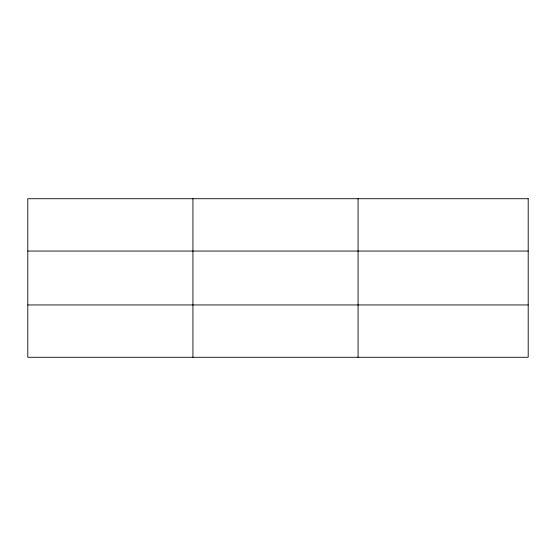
<?xml version="1.0" encoding="UTF-8"?>
<svg xmlns="http://www.w3.org/2000/svg" width="556" height="556" viewBox="0 0 556 556"><rect width="100%" height="100%" fill="white"/><g stroke="black" fill="none" stroke-linecap="round" stroke-linejoin="round"><path stroke-width="0.83" d="M192.932 198.721L192.932 357.279M358.064 198.721L358.064 357.279M27.8 251.048L528.2 251.048M27.8 304.952L528.2 304.952M528.2 198.721L528.2 357.279L27.8 357.279L27.8 198.721L528.2 198.721"/></g></svg>
